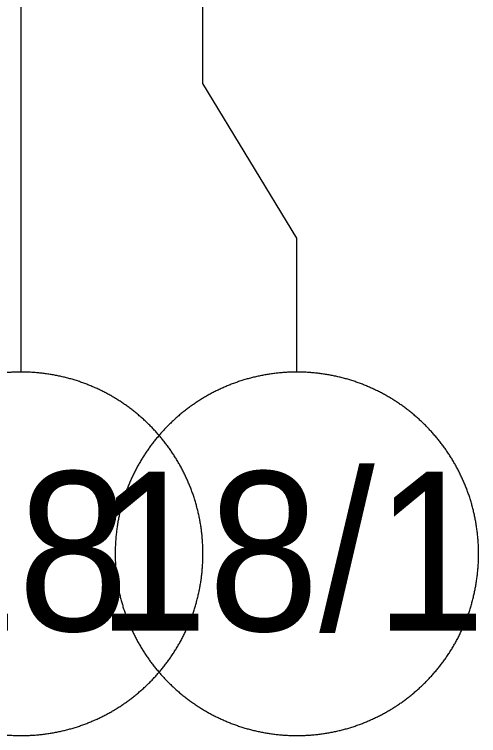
# Model space of a CAD drawing. Header units: millimetres. Extents: x 3914 to 443608, y -156176 to 78197.
# Drawn here: x 381050 to 383093, y -149483 to -146308 of the extents above; entities that cross this region are included whole.
import ezdxf

# ---------------------------------------------------------------- set-up
doc = ezdxf.new("R2010")
doc.units = ezdxf.units.MM
doc.linetypes.add('50_200_ШТРИХ_1Т_ш5_п1_п1_', pattern=[700, 500, -100, 0, -100])
doc.layers.add('Оси', color=7, linetype='Continuous', lineweight=9)
doc.layers.add('Оси-1', color=7, linetype='50_200_ШТРИХ_1Т_ш5_п1_п1_', lineweight=9)
doc.styles.add('Arial', font='arial.ttf', dxfattribs={"width": 0.9, "height": 700})

# ---------------------------------------------------------------- blocks, each defined once
blk = doc.blocks.new('Ось сетки - D8-29747960-Объем проектирования 3 этажа')
at = {"layer": 'Оси-1'}
for start, end in [(360, 180), (180, 360)]:
    blk.add_arc((0, 0), 4, start, end, dxfattribs=at)

msp = doc.modelspace()

# ---------------------------------------------------------------- linework, layer by layer
at = {"layer": 'Оси'}
for points in [[(381079.7, -147882.9), (381079.7, -142882.9), (381079.7, -123578.6), (381079.7, -118578.6)], [(382293.2, -147882.9), (382293.2, -147293), (381879.7, -146612.9), (381879.7, -141612.9), (381879.7, -123578.6), (381879.7, -118578.6)]]:
    msp.add_lwpolyline(points, dxfattribs=at)

# ---------------------------------------------------------------- block references
at = {"layer": 'Оси-1', "xscale": 199.9999999999999, "yscale": 199.9999999999999, "zscale": 199.9999999999999}
for p in [(381079.7, -148682.9), (382293.2, -148682.9)]:
    msp.add_blockref('Ось сетки - D8-29747960-Объем проектирования 3 этажа', p, dxfattribs=at)

# ---------------------------------------------------------------- texts
at = {"layer": 'Оси', "char_height": 700, "attachment_point": 1, "style": 'Arial'}
for s, insert, width in [('18', (380574.5, -148321.6), 1212.151), ('18/1', (381412.7, -148321.6), 2121.265)]:
    msp.add_mtext(s, dxfattribs=dict(at, insert=insert, width=width))

doc.saveas('drawing.dxf')
